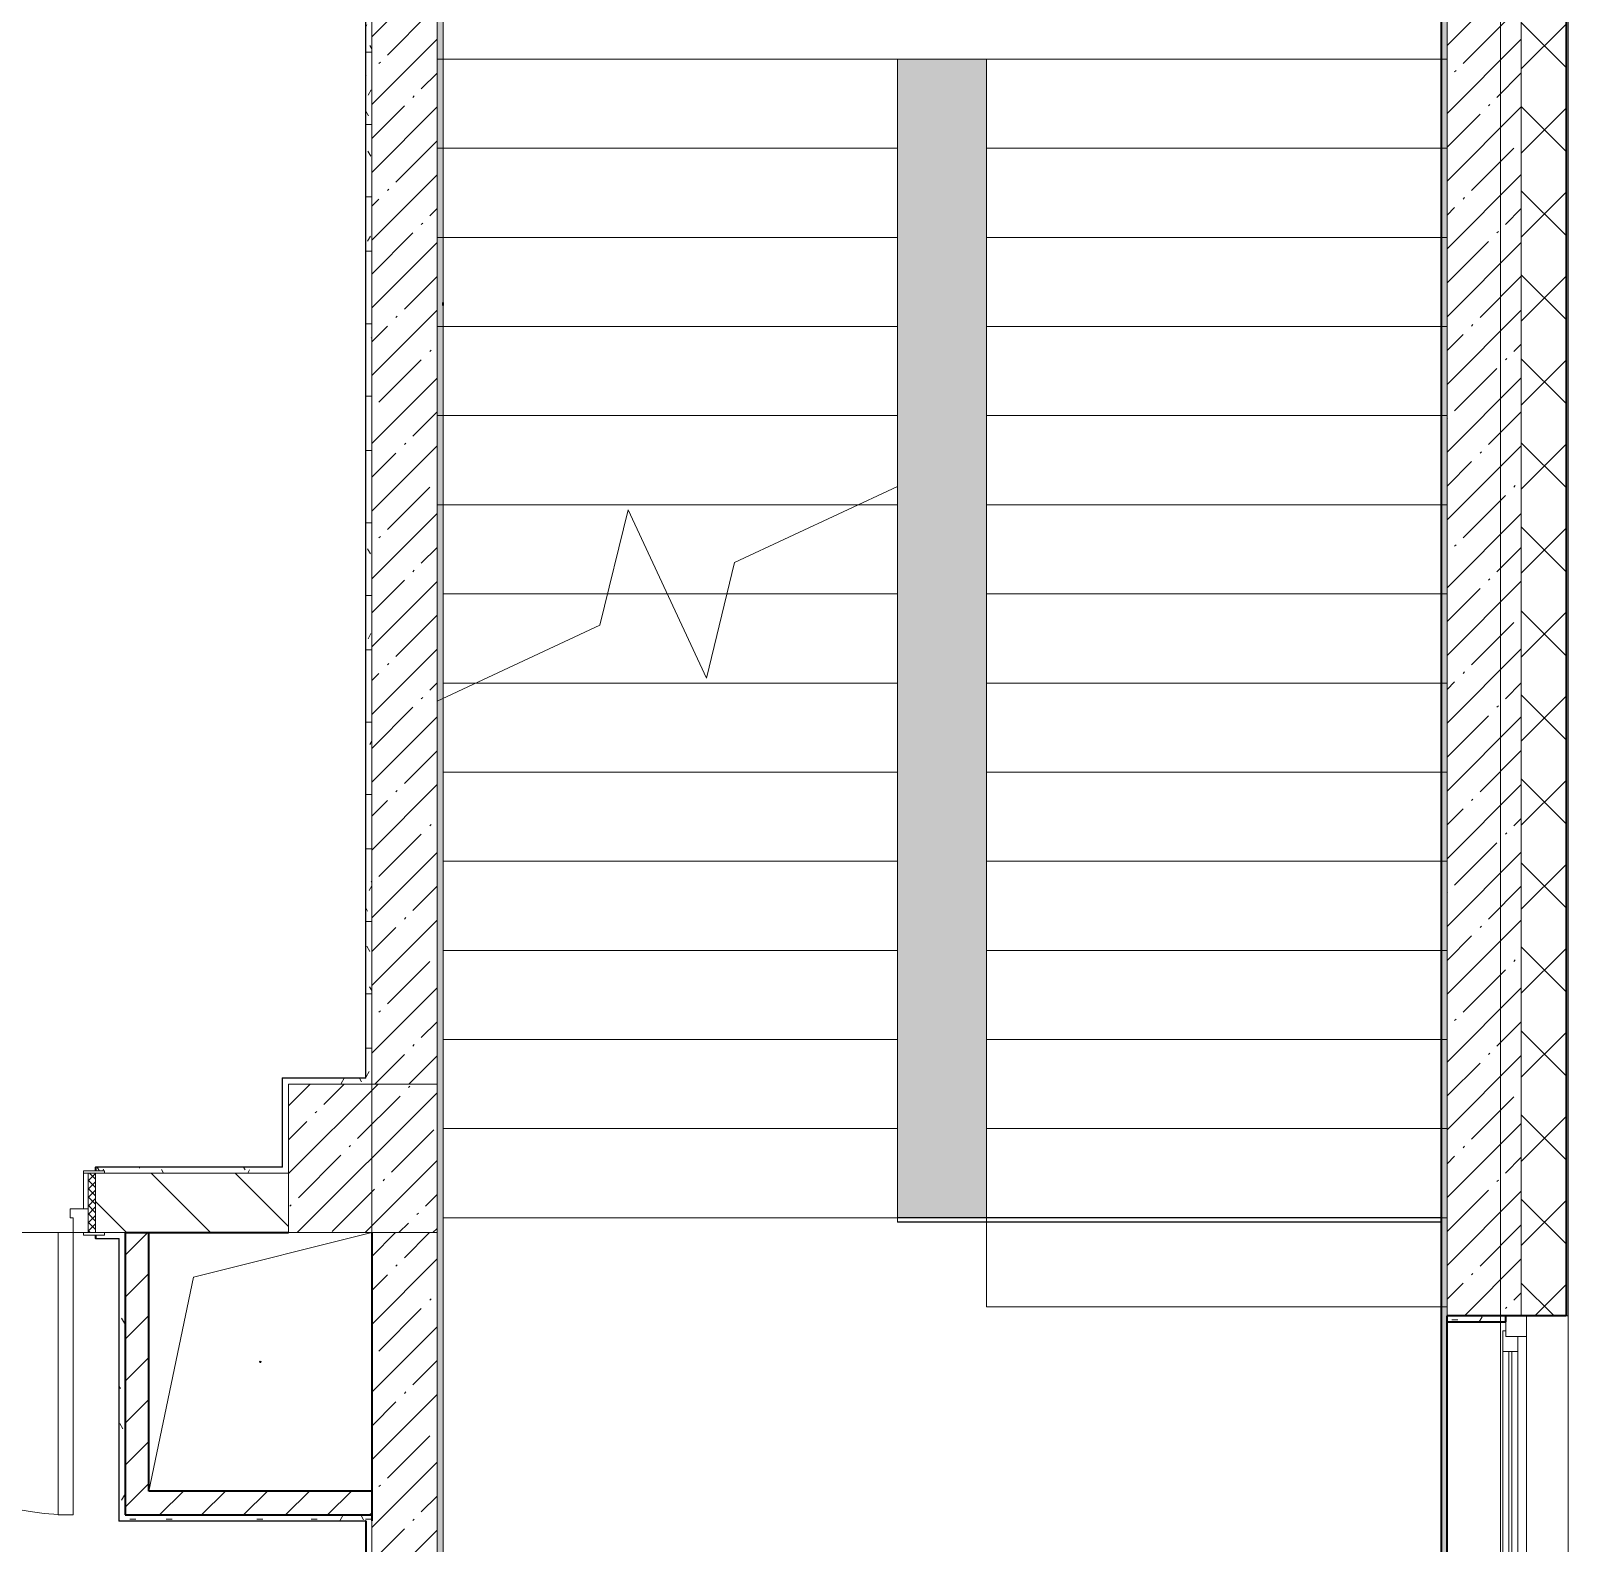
# Model space of a CAD drawing. Header units: millimetres. Extents: x 3914 to 443608, y -156176 to 78197.
# Drawn here: x 295027 to 300202, y -133623 to -128532 of the extents above; entities that cross this region are included whole.
import ezdxf

# ---------------------------------------------------------------- set-up
doc = ezdxf.new("R2010")
doc.units = ezdxf.units.MM
doc.linetypes.add('200_ШТРИХ__ш1_п0_6_', pattern=[160, 100, -60])
doc.linetypes.add('Осевая', pattern=[6350, 1270, -952.5, 3175, -952.5])
doc.layers.add('A-AREA-PATT-2', color=7, linetype='Continuous', lineweight=5, true_color=0xcde0ef, transparency=1)
for name, color, linetype, lineweight in [('A-DOOR-1', 7, 'Continuous', 5), ('A-DOOR-2', 7, '200_ШТРИХ__ш1_п0_6_', 5), ('A-FLOR', 7, 'Continuous', 9), ('A-GENM', 7, 'Continuous', 9), ('A-GLAZ', 7, 'Continuous', 9), ('A-GLAZ-1', 7, 'Continuous', 5), ('A-WALL', 7, 'Continuous', 5), ('A-WALL-1', 7, 'Continuous', 35), ('I-WALL', 7, 'Continuous', 5), ('S-COLS', 7, 'Continuous', 9), ('S-COLS-1', 7, 'Continuous', 5), ('S-STRS', 7, 'Continuous', 9), ('S-STRS-MBND', 7, 'Continuous', 9), ('Оси', 7, 'Continuous', 9), ('Оси-2', 7, 'Осевая', 9)]:
    doc.layers.add(name, color=color, linetype=linetype, lineweight=lineweight)
doc.layers.add('A-DOOR-FRAM-1', color=7, linetype='Continuous', lineweight=5, true_color=0xc0c0c0)
doc.layers.add('A-WALL-FNSH-1', color=9, linetype='Continuous', lineweight=5, true_color=0x808080)
pattern_1 = [(45, (174964.42, -145977.62), (-114.04925, 114.04925), []), (45, (175078.47, -145977.62), (-114.04925, 114.04925), [201.612, -40.322, 6.706, -33.617])]
pattern_2 = [(45, (174964.42, -145977.62), (-70.71068, 70.71068), [])]
pattern_3 = [(0, (174964.42, -145977.62), (243.84, 60.96), [20.117, -162.763, 20.117, -162.763, -975.36]), (0, (174964.42, -145977.62), (243.84, 60.96), [-365.76, 20.117, -345.643, 20.117, -162.763, -426.72]), (0, (174964.42, -145977.62), (243.84, 60.96), [-914.4, 20.117, -101.803, 20.117, -284.683]), (120, (175055.86, -145947.14), (-174.71291, 180.691634), [20.117, -162.763, 20.117, -162.763, -975.36]), (120, (175055.86, -145947.14), (-174.71291, 180.691634), [-365.76, 20.117, -345.643, 20.117, -162.763, -426.72]), (120, (175055.86, -145947.14), (-174.71291, 180.691634), [-914.4, 20.117, -101.803, 20.117, -284.683]), (240, (175086.34, -145825.22), (-69.12709, -241.651634), [20.117, -162.763, 20.117, -162.763, -975.36]), (240, (175086.34, -145825.22), (-69.12709, -241.651634), [-365.76, 20.117, -345.643, 20.117, -162.763, -426.72]), (240, (175086.34, -145825.22), (-69.12709, -241.651634), [-914.4, 20.117, -101.803, 20.117, -284.683])]

# ---------------------------------------------------------------- blocks, each defined once
blk = doc.blocks.new('120_Окно_СКБ_1Ст - 120_Окно_СКБ_1Ст 1200х2500_h_ с форточкой2-24160662-Объем проектирования 2 этажа')
at = {"layer": 'A-GLAZ'}
for p, q in [((-600, -127), (-600, -57)), ((-600, -57), (-530, -57)), ((-530, -57), (-530, -127)), ((530, -87), (-530, -87)), ((-530, -87), (-530, -127)), ((-480, -137), (-480, -87)), ((480, -137), (480, -87)), ((530, -127), (530, -57)), ((530, -57), (600, -57)), ((530, -127), (530, -87)), ((600, -57), (600, -127)), ((-530, -127), (-600, -127)), ((-530, -127), (-550, -127)), ((-550, -127), (-550, -137)), ((-550, -137), (550, -137)), ((550, -137), (-550, -137)), ((600, -127), (530, -127)), ((550, -127), (530, -127)), ((550, -137), (550, -127))]:
    blk.add_line(p, q, dxfattribs=at)
at = {"layer": 'A-GLAZ-1'}
for p, q in [((600, -57), (-600, -57)), ((-580, -127), (-550, -127)), ((-480, -107), (480, -107)), ((480, -117), (-480, -117)), ((550, -127), (580, -127))]:
    blk.add_line(p, q, dxfattribs=at)
blk = doc.blocks.new('GM_Отверстие прямоугольное _в плите_ - Отверстие-23877052-Объем проектирования 2 этажа')
at = {"layer": 'A-GENM'}
for p, q in [((-225, 285), (375, 435)), ((-375, -435), (-225, 285))]:
    blk.add_line(p, q, dxfattribs=at)
for start, end in [(360, 180), (180, 360)]:
    blk.add_arc((0, 0), 2.5, start, end, dxfattribs=at)
blk = doc.blocks.new('BSC_Колонна _Прямоугольная - 500х500-22291386-Объем проектирования 2 этажа')
at = {"layer": 'S-COLS-1'}
h = blk.add_hatch(dxfattribs=at)
h.set_pattern_fill('FP_171', color=256, style=0, pattern_type=2)
h.set_pattern_definition([(45, (-121180, -13650), (-114.04925, 114.04925), []), (45, (-121065.95, -13650), (-114.04925, 114.04925), [201.613, -40.323, 6.706, -33.617])])
h.paths.add_polyline_path([(62, -250), (250, -250), (250, 250), (-250, 250), (-250, -250), (30, -250)])
for p, q in [((250, 250), (-250, 250)), ((-250, 250), (-250, -250)), ((250, -250), (250, 250)), ((-250, -250), (250, -250))]:
    blk.add_line(p, q, dxfattribs=at)

msp = doc.modelspace()

# ---------------------------------------------------------------- hatches: boundary and pattern name
at = {"layer": 'A-AREA-PATT-2'}
h = msp.add_hatch(color=256, dxfattribs=at)
h.paths.add_polyline_path([(299784.4, -135357.1), (299784.4, -134632.4), (299784.4, -130767.1), (299774.4, -130767.1), (299774.5, -135357.1)])
h.paths.add_polyline_path([(298244.4, -132527.6), (298244.4, -128627.6), (297944.4, -128627.6), (297944.4, -132527.6)])
at = {"layer": 'A-DOOR-2'}
h = msp.add_hatch(dxfattribs=at)
h.set_pattern_fill('FP_214', color=256, style=0, pattern_type=2)
h.set_pattern_definition([(225, (296083.333, -132642.306), (-14.14214, 14.14214), []), (135, (296083.333, -132642.306), (14.14214, 14.14214), [])])
h.paths.add_polyline_path([(295219.4, -132577.6), (295244.4, -132575.9), (295244.4, -132377.6), (295219.4, -132378.4), (295219.4, -132389.2)])
at = {"layer": 'A-WALL'}
h = msp.add_hatch(dxfattribs=at)
h.set_pattern_fill('FP_24', color=256, style=0, pattern_type=2)
h.set_pattern_definition([(45, (174964.42, -145977.62), (-141.42136, 141.42136), []), (135, (174964.42, -145977.62), (-141.42136, -141.42136), [])])
h.paths.add_polyline_path([(300067.7, -146227.6), (300194.4, -146227.6), (300194.4, -138277.6), (300044.4, -138277.6), (300044.4, -146227.6)])
h.paths.add_polyline_path([(300044.4, -135977.6), (300194.4, -135977.6), (300194.4, -134057.6), (300044.4, -134057.6), (300044.4, -135640.5)])
h.paths.add_polyline_path([(300194.4, -132857.6), (300194.4, -124577.6), (300044.4, -124577.6), (300044.4, -132857.6)])
at = {"layer": 'I-WALL'}
h = msp.add_hatch(dxfattribs=at)
h.set_pattern_fill('FP_1', color=256, style=0, pattern_type=2)
h.set_pattern_definition(pattern_1)
h.paths.add_polyline_path([(299844.4, -135377.6), (300044.4, -135377.6), (300044.4, -134057.6), (299794.4, -134057.6), (299794.4, -135377.6), (299803.2, -135377.6)])
h.paths.add_polyline_path([(300044.4, -132857.6), (300044.4, -124577.6), (299794.4, -124577.6), (299794.4, -132857.6), (299844.4, -132857.6)])
h = msp.add_hatch(dxfattribs=at)
h.set_pattern_fill('FP_191', color=256, style=0, pattern_type=2)
h.set_pattern_definition(pattern_3)
h.paths.add_polyline_path([(296399.8, -135377.6), (296414.4, -135377.6), (296414.4, -135152.6), (296402.4, -135152.6), (296402.4, -135207.6), (296394.4, -135207.6), (296394.4, -135377.6)])
h.paths.add_polyline_path([(296414.4, -133752.6), (296414.4, -127148.6), (296394.4, -127147.6), (296394.7, -133697.6), (296402.4, -133697.6), (296402.4, -133752.6)])
h = msp.add_hatch(dxfattribs=at)
h.set_pattern_fill('FP_191', color=256, style=0, pattern_type=2)
h.set_pattern_definition(pattern_3)
h.paths.add_polyline_path([(299774.4, -135357.6), (299794.4, -135357.1), (299794.4, -127147.6), (299774.4, -127147.6), (299774.4, -135357.1)])
h = msp.add_hatch(dxfattribs=at)
h.set_pattern_fill('FP_191', color=256, style=0, pattern_type=2)
h.set_pattern_definition(pattern_3)
h.paths.add_polyline_path([(296174.4, -132057.6), (296174.4, -127377.6), (296154.4, -127398.6), (296154.4, -132057.6)])
h.paths.add_polyline_path([(296154.4, -127397.6), (296174.4, -127377.6), (296154.4, -127377.6)])
h = msp.add_hatch(dxfattribs=at)
h.set_pattern_fill('FP_1', color=256, style=0, pattern_type=2)
h.set_pattern_definition(pattern_1)
h.paths.add_polyline_path([(296174.4, -135377.6), (296394.4, -135377.6), (296394.4, -135152.6), (296174.4, -135152.6), (296174.4, -135207.6)])
h.paths.add_polyline_path([(296278.2, -133752.6), (296394.4, -133752.6), (296394.4, -132577.6), (296174.4, -132577.6), (296174.4, -133752.6)])
h.paths.add_polyline_path([(296374.4, -132077.6), (296394.4, -132077.6), (296394.4, -127377.6), (296174.4, -127377.6), (296174.4, -132077.6), (296336.1, -132077.6)])
h = msp.add_hatch(dxfattribs=at)
h.set_pattern_fill('FP_191', color=256, style=0, pattern_type=2)
h.set_pattern_definition(pattern_3)
h.paths.add_polyline_path([(296134.5, -132077.6), (296174.4, -132077.6), (296153.4, -132057.6), (295894.4, -132057.6), (295894.4, -132077.6), (296107.8, -132077.6)])
h.paths.add_polyline_path([(296174.4, -132077.6), (296174.4, -132057.6), (296154.4, -132057.6)])
h = msp.add_hatch(dxfattribs=at)
h.set_pattern_fill('FP_23', color=256, style=0, pattern_type=2)
h.set_pattern_definition([(135, (174964.42, -145977.62), (-141.42136, -141.42136), [])])
h.paths.add_polyline_path([(295773.1, -132577.6), (295894.4, -132577.6), (295894.4, -132377.6), (295244.4, -132377.6), (295244.4, -132577.6), (295472.5, -132577.6)])
h.paths.add_polyline_path([(293764.4, -132577.6), (293794.4, -132577.6), (293794.4, -132377.6), (291064.9, -132377.6), (291064.9, -132577.6), (292882.2, -132577.6)])
h = msp.add_hatch(dxfattribs=at)
h.set_pattern_fill('FP_191', color=256, style=0, pattern_type=2)
h.set_pattern_definition(pattern_3)
h.paths.add_polyline_path([(295796.3, -132377.6), (295894.4, -132377.6), (295873.4, -132357.6), (295244.4, -132357.6), (295244.4, -132369.6), (295274.4, -132369.6), (295274.4, -132377.6), (295773.8, -132377.6)])
h.paths.add_polyline_path([(295894.4, -132377.6), (295894.4, -132357.6), (295874.4, -132357.6)])
h.paths.add_polyline_path([(292264.9, -132377.6), (293764.4, -132377.2), (293764.4, -132369.6), (293794.4, -132369.6), (293794.4, -132357.6), (292264.9, -132357.6), (292264.9, -132374.2)])
h = msp.add_hatch(dxfattribs=at)
h.set_pattern_fill('FP_191', color=256, style=0, pattern_type=2)
h.set_pattern_definition(pattern_3)
h.paths.add_polyline_path([(295323.4, -132597.6), (295324.4, -132577.6), (295274.4, -132577.6), (295274.4, -132585.6), (295244.4, -132585.6), (295244.4, -132597.6), (295274.4, -132597.6)])
h.paths.add_polyline_path([(292264.9, -132597.6), (293794.4, -132597.6), (293794.4, -132585.6), (293764.4, -132585.6), (293764.4, -132577.6), (290563.9, -132577.6), (290564.4, -132597.6), (292244.9, -132597.6)])
h = msp.add_hatch(dxfattribs=at)
h.set_pattern_fill('FP_191', color=256, style=0, pattern_type=2)
h.set_pattern_definition(pattern_3)
h.paths.add_polyline_path([(295324.4, -133547.6), (295344.4, -133547.6), (295344.4, -132577.6), (295324.4, -132579.7), (295324.4, -133529.5)])
h = msp.add_hatch(dxfattribs=at)
h.set_pattern_fill('FP_22', color=256, style=0, pattern_type=2)
h.set_pattern_definition(pattern_2)
h.paths.add_polyline_path([(295424.4, -133527.6), (295424.4, -132577.6), (295344.4, -132577.6), (295344.4, -133527.6)])
h = msp.add_hatch(dxfattribs=at)
h.set_pattern_fill('FP_191', color=256, style=0, pattern_type=2)
h.set_pattern_definition(pattern_3)
h.paths.add_polyline_path([(299794.4, -132877.6), (299992.4, -132877.6), (299992.4, -132857.6), (299794.4, -132857.6)])
h = msp.add_hatch(dxfattribs=at)
h.set_pattern_fill('FP_22', color=256, style=0, pattern_type=2)
h.set_pattern_definition(pattern_2)
h.paths.add_polyline_path([(295424.4, -133527.6), (296174.4, -133527.6), (296174.4, -133447.6), (295424.4, -133447.6), (295424.4, -133523)])
h = msp.add_hatch(dxfattribs=at)
h.set_pattern_fill('FP_191', color=256, style=0, pattern_type=2)
h.set_pattern_definition(pattern_3)
h.paths.add_polyline_path([(296153.4, -133547.6), (296174.4, -133527.6), (295344.4, -133527.6), (295344.4, -133547.6), (295773.1, -133547.6)])
h.paths.add_polyline_path([(296174.4, -133547.6), (296174.4, -133527.6), (296154.4, -133547.6)])
h = msp.add_hatch(dxfattribs=at)
h.set_pattern_fill('FP_191', color=256, style=0, pattern_type=2)
h.set_pattern_definition(pattern_3)
h.paths.add_polyline_path([(296154.4, -135377.6), (296174.4, -135377.6), (296174.4, -135207.6), (296166.4, -135207.6), (296166.4, -135152.6), (296154.4, -135154), (296154.4, -135357.6)])
h.paths.add_polyline_path([(296166.4, -133752.6), (296166.4, -133697.6), (296174.4, -133697.6), (296174.4, -133547.6), (296154.4, -133547.6), (296154.4, -133752.6)])

# ---------------------------------------------------------------- linework, layer by layer
at = {"layer": 'A-DOOR-1'}
for p, q in [((295119.4, -132577.6), (295169.4, -132577.6)), ((295119.4, -133527.6), (295119.4, -132577.6)), ((295169.4, -132577.6), (295169.4, -133527.6)), ((295169.4, -133527.6), (295119.4, -133527.6))]:
    msp.add_line(p, q, dxfattribs=at)
msp.add_arc((295169.4, -132577.6), 950, 180, 270, dxfattribs=at)
at = {"layer": 'A-DOOR-FRAM-1'}
for p, q in [((295204.4, -132377.6), (295204.4, -132369.6)), ((295204.4, -132369.6), (295274.4, -132369.6)), ((295204.4, -132497.6), (295204.4, -132377.6)), ((295204.4, -132377.6), (295219.4, -132377.6)), ((295274.4, -132377.6), (295204.4, -132377.6)), ((295219.4, -132577.6), (295219.4, -132377.6)), ((295219.4, -132377.6), (295244.4, -132377.6)), ((295219.4, -132377.6), (295219.4, -132497.6)), ((295244.4, -132377.6), (295244.4, -132577.6)), ((295274.4, -132369.6), (295274.4, -132377.6)), ((295159.4, -132497.6), (295219.4, -132497.6)), ((295159.4, -132527.6), (295159.4, -132497.6)), ((295219.4, -132497.6), (295204.4, -132497.6)), ((295219.4, -132497.6), (295219.4, -132577.6)), ((295169.4, -132527.6), (295159.4, -132527.6)), ((295169.4, -132577.6), (295169.4, -132527.6)), ((295219.4, -132577.6), (295169.4, -132577.6)), ((295204.4, -132585.6), (295204.4, -132577.6)), ((295204.4, -132577.6), (295274.4, -132577.6)), ((295274.4, -132585.6), (295204.4, -132585.6)), ((295244.4, -132577.6), (295219.4, -132577.6)), ((295274.4, -132577.6), (295274.4, -132585.6))]:
    msp.add_line(p, q, dxfattribs=at)
at = {"layer": 'A-FLOR'}
for p, q in [((296414.4, -132226.7), (297944.4, -132226.7)), ((296414.4, -132227.6), (297944.4, -132227.6)), ((297944.4, -132226.7), (297944.4, -132541.7)), ((297944.4, -132226.7), (297944.4, -132541.7)), ((297944.4, -132227.6), (297944.4, -132542.6)), ((297944.4, -132227.6), (297944.4, -132542.6)), ((297944.4, -132526.7), (299773.4, -132526.7)), ((297944.4, -132527.6), (299773.4, -132527.6)), ((297944.4, -132541.7), (299773.4, -132541.7)), ((297944.4, -132542.6), (299773.4, -132542.6)), ((299773.4, -132526.7), (299773.4, -135356.7)), ((299773.4, -132527.6), (299773.4, -135357.6)), ((293869.4, -132576.7), (295169.4, -132576.7)), ((293869.4, -132577.6), (295169.4, -132577.6)), ((296394.4, -133726.7), (296394.4, -133075.7)), ((296394.4, -133727.6), (296394.4, -133076.6))]:
    msp.add_line(p, q, dxfattribs=at)
at = {"layer": 'A-WALL'}
for p, q in [((300197.4, -132857.6), (300197.4, -124424.6)), ((300194.4, -132857.6), (300194.4, -124427.6)), ((300044.4, -124577.6), (300044.4, -132857.6)), ((296414.4, -129447.2), (296414.4, -127147.6)), ((299794.4, -127127.6), (299794.4, -132877.6)), ((296154.4, -132057.6), (296154.4, -127397.6)), ((296174.4, -132077.6), (296174.4, -127377.6)), ((296394.4, -132077.6), (296394.4, -127377.6)), ((295874.4, -132057.6), (295874.4, -132357.6)), ((295874.4, -132057.6), (296154.4, -132057.6)), ((295244.4, -132357.6), (295874.4, -132357.6)), ((295894.4, -132377.6), (295274.4, -132377.6)), ((295324.4, -132597.6), (295244.4, -132597.6)), ((295344.4, -132577.6), (295274.4, -132577.6)), ((295324.4, -132597.6), (295324.4, -133547.6)), ((296394.4, -133076.6), (296394.4, -132577.6)), ((300202.4, -132857.6), (300202.4, -134057.6)), ((296174.4, -133547.6), (296174.4, -133697.6))]:
    msp.add_line(p, q, dxfattribs=at)
at = {"layer": 'A-WALL-1'}
for p, q in [((299774.4, -127147.6), (299774.4, -135357.6)), ((296414.4, -129457.3), (296414.4, -129447.2)), ((295244.4, -132357.6), (295244.4, -132369.6)), ((295244.4, -132585.6), (295244.4, -132597.6)), ((295344.4, -132577.6), (295894.4, -132577.6)), ((295344.4, -132577.6), (295344.4, -133527.6)), ((295424.4, -133447.6), (295424.4, -132577.6)), ((296174.4, -132577.6), (296174.4, -133547.6)), ((299794.4, -135377.6), (299794.4, -132857.6)), ((300194.4, -132857.6), (299794.4, -132857.6)), ((299992.4, -132877.6), (299992.4, -132857.6)), ((299794.4, -132877.6), (299992.4, -132877.6)), ((296174.4, -133447.6), (295424.4, -133447.6)), ((295344.4, -133527.6), (296174.4, -133527.6)), ((296153.4, -133547.6), (296154.4, -133547.6)), ((296154.4, -133547.6), (296154.4, -133752.6))]:
    msp.add_line(p, q, dxfattribs=at)
at = {"layer": 'A-WALL-FNSH-1'}
for p, q in [((300202.4, -132857.6), (300202.4, -124419.6)), ((296415.4, -129447.2), (296415.4, -127148.6)), ((299773.4, -127148.6), (299773.4, -132527.6)), ((296153.4, -127398.6), (296153.4, -132056.6)), ((296414.4, -129447.2), (296415.4, -129447.2)), ((296415.4, -129457.3), (296414.4, -129457.3)), ((296414.4, -129457.3), (296414.4, -133752.6)), ((296415.4, -131929.2), (296415.4, -129457.3)), ((296415.4, -131927.6), (296414.4, -131927.6)), ((296414.4, -131929.2), (296415.4, -131929.2)), ((296153.4, -132056.6), (295873.4, -132056.6)), ((295873.4, -132056.6), (295873.4, -132356.6)), ((295873.4, -132356.6), (295244.4, -132356.6)), ((295244.4, -132356.6), (295244.4, -132357.6)), ((295244.4, -132597.6), (295244.4, -132598.6)), ((295244.4, -132598.6), (295323.4, -132598.6)), ((295323.4, -132598.6), (295323.4, -133548.6)), ((300194.4, -132857.6), (300202.4, -132857.6)), ((299794.4, -132878.6), (299992.4, -132878.6)), ((299992.4, -132878.6), (299992.4, -132877.6)), ((295323.4, -133548.6), (296153.4, -133548.6)), ((296153.4, -133547.6), (295324.4, -133547.6)), ((296153.4, -133548.6), (296153.4, -133752.6))]:
    msp.add_line(p, q, dxfattribs=at)
at = {"layer": 'I-WALL'}
for p, q in [((296414.4, -128627.6), (296415.4, -128627.6)), ((296415.4, -129447.2), (296415.4, -129457.3)), ((296415.4, -131929.2), (296415.4, -133802.6)), ((296415.4, -132547.1), (296414.4, -132547.1)), ((296415.4, -132547.6), (296414.4, -132547.6)), ((299773.4, -132576.8), (299774.4, -132576.8)), ((296415.4, -132827.6), (296414.4, -132827.6))]:
    msp.add_line(p, q, dxfattribs=at)
at = {"layer": 'S-STRS'}
for p, q in [((296414.4, -128627.6), (297944.4, -128627.6)), ((296414.4, -128627.6), (297944.4, -128627.6)), ((297944.4, -128627.6), (298244.4, -128627.6)), ((297944.4, -128927.6), (297944.4, -128627.6)), ((299774.4, -128627.6), (298244.4, -128627.6)), ((298244.4, -128627.6), (298244.4, -128927.6)), ((299774.4, -128627.6), (298244.4, -128627.6)), ((296414.4, -128927.6), (297944.4, -128927.6)), ((296414.4, -128927.6), (297944.4, -128927.6)), ((297944.4, -129227.6), (297944.4, -128927.6)), ((298244.4, -128927.6), (298244.4, -129227.6)), ((299774.4, -128927.6), (298244.4, -128927.6)), ((299774.4, -128927.6), (298244.4, -128927.6)), ((296414.4, -129227.6), (297944.4, -129227.6)), ((296414.4, -129227.6), (297944.4, -129227.6)), ((297944.4, -129527.6), (297944.4, -129227.6)), ((298244.4, -129227.6), (298244.4, -129527.6)), ((299774.4, -129227.6), (298244.4, -129227.6)), ((299774.4, -129227.6), (298244.4, -129227.6)), ((296414, -129527.6), (297944.4, -129527.6)), ((296414, -129527.6), (297944.4, -129527.6)), ((297944.4, -129827.6), (297944.4, -129527.6)), ((298244.4, -129527.6), (298244.4, -129827.6)), ((299774.4, -129527.6), (298244.4, -129527.6)), ((299774.4, -129527.6), (298244.4, -129527.6)), ((296414.4, -129827.6), (297944.4, -129827.6)), ((296414.4, -129827.6), (297944.4, -129827.6)), ((297944.4, -130066.2), (297944.4, -129827.6)), ((298244.4, -129827.6), (298244.4, -130127.6)), ((299774.4, -129827.6), (298244.4, -129827.6)), ((299774.4, -129827.6), (298244.4, -129827.6)), ((297944.4, -130127.6), (297944.4, -130066.2)), ((296414.4, -130127.6), (297812.8, -130127.6)), ((296414.4, -130127.6), (297812.8, -130127.6)), ((297812.8, -130127.6), (297944.4, -130127.6)), ((297812.8, -130127.6), (297944.4, -130127.6)), ((297944.4, -130427.6), (297944.4, -130127.6)), ((298244.4, -130127.6), (298244.4, -130427.6)), ((299774.4, -130127.6), (298244.4, -130127.6)), ((299774.4, -130127.6), (298244.4, -130127.6)), ((296414.4, -130427.6), (296968.5, -130427.6)), ((296414.4, -130427.6), (296968.5, -130427.6)), ((296968.5, -130427.6), (297169.4, -130427.6)), ((296968.5, -130427.6), (297169.4, -130427.6)), ((297169.4, -130427.6), (297370.3, -130427.6)), ((297169.4, -130427.6), (297370.3, -130427.6)), ((297370.3, -130427.6), (297944.4, -130427.6)), ((297370.3, -130427.6), (297944.4, -130427.6)), ((297944.4, -130727.6), (297944.4, -130427.6)), ((298244.4, -130427.6), (298244.4, -130727.6)), ((299774.4, -130427.6), (298244.4, -130427.6)), ((299774.4, -130427.6), (298244.4, -130427.6)), ((296414.4, -130727.6), (296526.1, -130727.6)), ((296414.4, -130727.6), (296526.1, -130727.6)), ((296526.1, -130727.6), (297944.4, -130727.6)), ((296526.1, -130727.6), (297944.4, -130727.6)), ((297944.4, -131027.6), (297944.4, -130727.6)), ((298244.4, -130727.6), (298244.4, -131027.6)), ((299774.4, -130727.6), (298244.4, -130727.6)), ((299774.4, -130727.6), (298244.4, -130727.6)), ((296414.4, -131027.6), (297944.4, -131027.6)), ((296414.4, -131027.6), (297944.4, -131027.6)), ((297944.4, -131327.6), (297944.4, -131027.6)), ((298244.4, -131027.6), (298244.4, -131327.6)), ((299774.4, -131027.6), (298244.4, -131027.6)), ((299774.4, -131027.6), (298244.4, -131027.6)), ((296414.4, -131327.6), (297944.4, -131327.6)), ((296414.4, -131327.6), (297944.4, -131327.6)), ((297944.4, -131627.6), (297944.4, -131327.6)), ((298244.4, -131327.6), (298244.4, -131627.6)), ((299774.4, -131327.6), (298244.4, -131327.6)), ((299774.4, -131327.6), (298244.4, -131327.6)), ((296414.4, -131627.6), (297944.4, -131627.6)), ((296414.4, -131627.6), (297944.4, -131627.6)), ((297944.4, -131927.6), (297944.4, -131627.6)), ((298244.4, -131627.6), (298244.4, -131927.6)), ((299774.4, -131627.6), (298244.4, -131627.6)), ((299774.4, -131627.6), (298244.4, -131627.6)), ((296414.4, -131927.6), (297944.4, -131927.6)), ((296414.4, -131927.6), (297944.4, -131927.6)), ((297944.4, -132227.6), (297944.4, -131927.6)), ((298244.4, -131927.6), (298244.4, -132227.6)), ((299774.4, -131927.6), (298244.4, -131927.6)), ((299774.4, -131927.6), (298244.4, -131927.6)), ((296414.4, -132227.6), (297944.4, -132227.6)), ((296414.4, -132227.6), (297944.4, -132227.6)), ((296414.4, -132227.6), (297944.4, -132227.6)), ((296414.4, -132227.6), (297944.4, -132227.6)), ((297944.4, -132527.6), (297944.4, -132227.6)), ((298244.4, -132227.6), (298244.4, -132527.6)), ((299774.4, -132227.6), (298244.4, -132227.6)), ((299774.4, -132227.6), (298244.4, -132227.6)), ((296414.4, -132527.6), (297944.4, -132527.6)), ((296414.4, -132527.6), (297944.4, -132527.6)), ((299774.4, -132527.6), (298244.4, -132527.6))]:
    msp.add_line(p, q, dxfattribs=at)
at = {"layer": 'S-STRS-MBND'}
for p, q in [((296394.4, -127127.6), (296394.4, -128627.6)), ((299794.4, -128627.6), (299794.4, -127127.6)), ((296394.4, -128627.6), (297944.4, -128627.6)), ((296394.4, -130127.6), (296394.4, -128627.6)), ((296394.4, -128627.6), (297944.4, -128627.6)), ((297944.4, -128627.6), (298244.4, -128627.6)), ((297944.4, -130066.2), (297944.4, -128627.6)), ((299794.4, -128627.6), (298244.4, -128627.6)), ((298244.4, -128627.6), (298244.4, -132827.6)), ((299794.4, -128627.6), (298244.4, -128627.6)), ((299794.4, -128627.6), (299794.4, -132827.6)), ((296394.4, -128927.6), (297944.4, -128927.6)), ((296394.4, -128927.6), (297944.4, -128927.6)), ((299794.4, -128927.6), (298244.4, -128927.6)), ((299794.4, -128927.6), (298244.4, -128927.6)), ((296394.4, -129227.6), (297944.4, -129227.6)), ((296394.4, -129227.6), (297944.4, -129227.6)), ((299794.4, -129227.6), (298244.4, -129227.6)), ((299794.4, -129227.6), (298244.4, -129227.6)), ((296394.4, -129527.6), (297944.4, -129527.6)), ((296394.4, -129527.6), (297944.4, -129527.6)), ((299794.4, -129527.6), (298244.4, -129527.6)), ((299794.4, -129527.6), (298244.4, -129527.6)), ((296394.4, -129827.6), (297944.4, -129827.6)), ((296394.4, -129827.6), (297944.4, -129827.6)), ((299794.4, -129827.6), (298244.4, -129827.6)), ((299794.4, -129827.6), (298244.4, -129827.6)), ((297944.4, -130066.2), (297396, -130322)), ((296394.4, -130127.6), (297812.8, -130127.6)), ((296394.4, -130127.6), (297812.8, -130127.6)), ((297037.4, -130144.4), (296942.8, -130533.3)), ((297301.5, -130710.8), (297037.4, -130144.4)), ((299794.4, -130127.6), (298244.4, -130127.6)), ((299794.4, -130127.6), (298244.4, -130127.6)), ((297396, -130322), (297301.5, -130710.8)), ((296414.4, -130427.6), (296968.5, -130427.6)), ((296414.4, -130427.6), (296968.5, -130427.6)), ((297169.4, -130427.6), (297370.3, -130427.6)), ((297169.4, -130427.6), (297370.3, -130427.6)), ((299794.4, -130427.6), (298244.4, -130427.6)), ((299794.4, -130427.6), (298244.4, -130427.6)), ((296942.8, -130533.3), (296394.4, -130789)), ((296414.4, -130727.6), (296526.1, -130727.6)), ((296414.4, -130727.6), (296526.1, -130727.6)), ((299794.4, -130727.6), (298244.4, -130727.6)), ((299794.4, -130727.6), (298244.4, -130727.6)), ((299794.4, -131027.6), (298244.4, -131027.6)), ((299794.4, -131027.6), (298244.4, -131027.6)), ((299794.4, -131327.6), (298244.4, -131327.6)), ((299794.4, -131327.6), (298244.4, -131327.6)), ((299794.4, -131627.6), (298244.4, -131627.6)), ((299794.4, -131627.6), (298244.4, -131627.6)), ((299794.4, -131927.6), (298244.4, -131927.6)), ((299794.4, -131927.6), (298244.4, -131927.6)), ((299794.4, -132227.6), (298244.4, -132227.6)), ((299794.4, -132227.6), (298244.4, -132227.6)), ((299794.4, -132527.6), (298244.4, -132527.6)), ((299794.4, -132527.6), (298244.4, -132527.6)), ((299794.4, -132827.6), (298244.4, -132827.6))]:
    msp.add_line(p, q, dxfattribs=at)
at = {"layer": 'Оси'}
for points in [[(296174.4, -147883.9), (296174.4, -142883.9), (296174.4, -129062.5), (296174.4, -124062.5)], [(299974.4, -147883.9), (299974.4, -142883.9), (299974.4, -129062.5), (299974.4, -124062.5)]]:
    msp.add_lwpolyline(points, dxfattribs=at)
at = {"layer": 'Оси-2'}
for p, q in [((296174.4, -142882.9), (296174.4, -129061.6)), ((299974.4, -142882.9), (299974.4, -129061.6))]:
    msp.add_line(p, q, dxfattribs=at)

# ---------------------------------------------------------------- block references
at = {"layer": 'A-GENM'}
msp.add_blockref('GM_Отверстие прямоугольное _в плите_ - Отверстие-23877052-Объем проектирования 2 этажа', (295799.4, -133012.6), dxfattribs=at)
at = {"layer": 'A-GLAZ', "color": 3, "rotation": 269.9999999999999}
msp.add_blockref('120_Окно_СКБ_1Ст - 120_Окно_СКБ_1Ст 1200х2500_h_ с форточкой2-24160662-Объем проектирования 2 этажа', (300119.4, -133457.6), dxfattribs=at)
at = {"layer": 'S-COLS'}
msp.add_blockref('BSC_Колонна _Прямоугольная - 500х500-22291386-Объем проектирования 2 этажа', (296144.4, -132327.6), dxfattribs=at)

doc.saveas('drawing.dxf')
